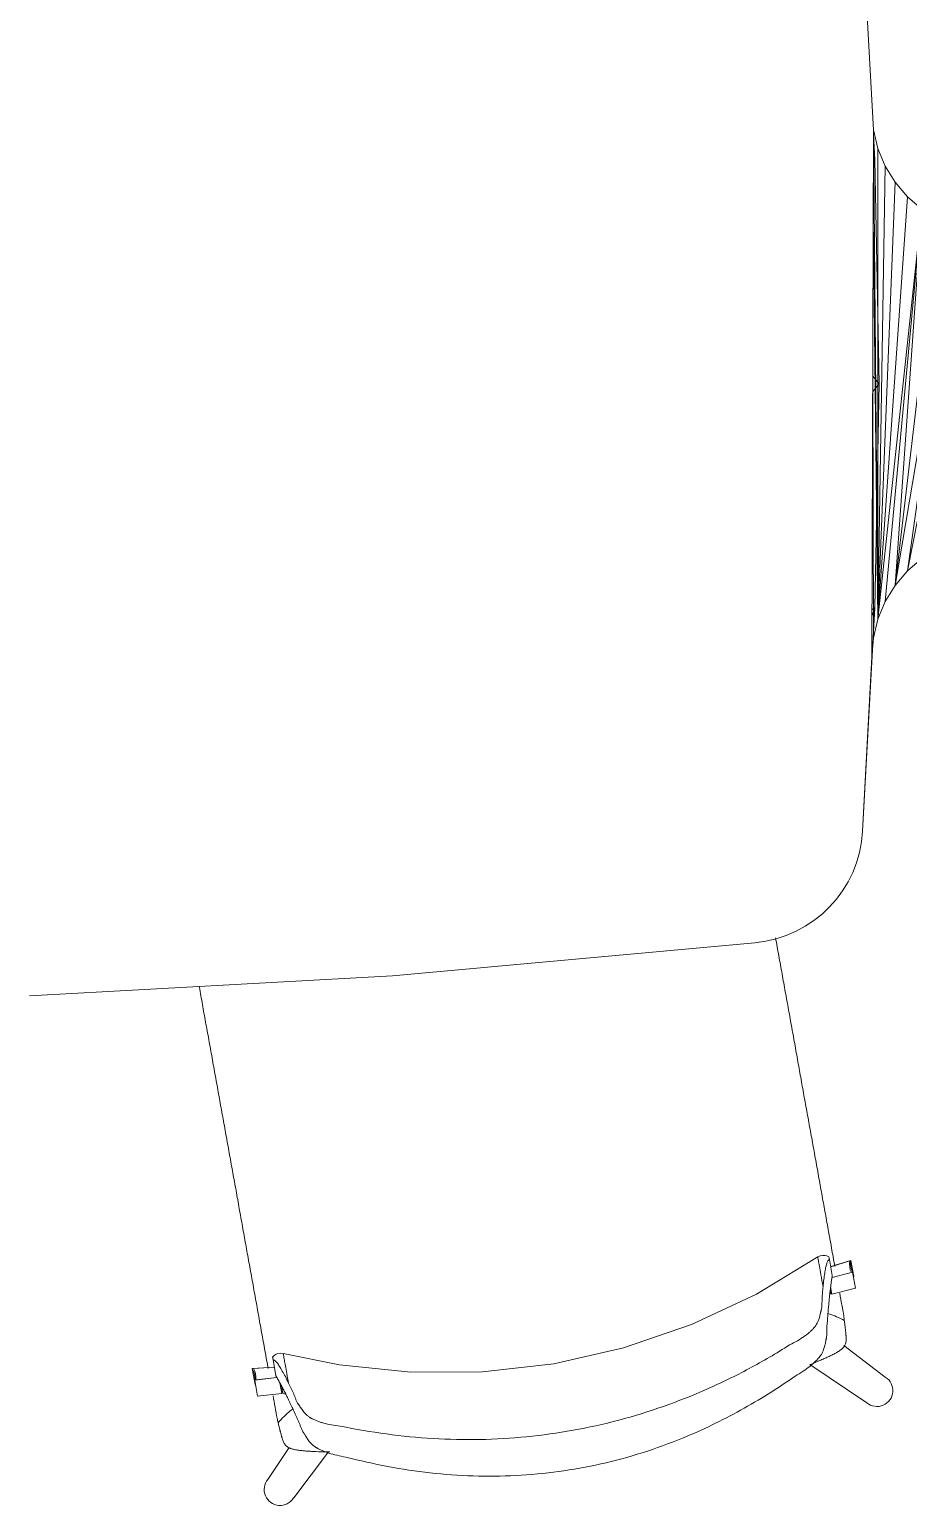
# Model space of a CAD drawing. Header units: millimetres. Extents: x 90978 to 295199, y -4084 to 97293.
# Drawn here: x 174944 to 175668, y 23430 to 24647 of the extents above; entities that cross this region are included whole.
import ezdxf

# ---------------------------------------------------------------- set-up
doc = ezdxf.new("R2010")
doc.units = ezdxf.units.MM
doc.header["$MEASUREMENT"] = 0
doc.layers.get('0').update_dxf_attribs({"linetype": 'CONTINUOUS'})
for name, color, linetype, lineweight in [('A-DETL-THIN', 8, 'CONTINUOUS', 9), ('G-IMPT', 8, 'CONTINUOUS', 9), ('I-FURN', 8, 'CONTINUOUS', 9)]:
    doc.layers.add(name, color=color, linetype=linetype, lineweight=lineweight)

# ---------------------------------------------------------------- blocks, each defined once
blk = doc.blocks.new('Synergy Type 3 - Desk Type 3_dwg_Family - 580997-310579-_3D_-V218-Level 0')
at = {"layer": 'G-IMPT'}
for p, q in [((-619.8, 154.1), (-435.6, 143.9)), ((-442, 146.2), (-435.6, 143.9)), ((-435.6, 143.9), (-437.3, 146.2)), ((-435.6, 143.9), (-251.1, 140.5)), ((-251.1, 140.5), (-257.4, 145.7)), ((-251.1, 140.5), (-244.8, 145.6)), ((-66.5, 143.9), (-251.1, 140.5)), ((-45.2, 145.1), (-66.5, 143.9)), ((-63.1, 145.1), (-66.5, 143.9)), ((-66.5, 143.9), (-65.6, 145.1))]:
    blk.add_line(p, q, dxfattribs=at)
blk = doc.blocks.new('Synergy Type 3 - Desk Type 3_dwg_Family - 694305-310617-_3D_-V234-Level 0')
at = {"layer": 'G-IMPT'}
for p, q in [((-460.4, 145.1), (-476.1, 146.3)), ((-251.1, 145.7), (-460.4, 145.1)), ((-460.4, 145.1), (-445.2, 141.4)), ((-113.9, 145.3), (-445.2, 141.4)), ((-41.7, 145.1), (-445.2, 141.4)), ((-445.2, 141.4), (-430.7, 135.4)), ((-107, 105.1), (-445.2, 141.4)), ((-96.8, 117), (-445.2, 141.4)), ((-84.8, 127.2), (-445.2, 141.4)), ((-71.5, 135.4), (-445.2, 141.4)), ((-57, 141.4), (-445.2, 141.4)), ((-430.7, 135.4), (-417.3, 127.2)), ((-107, 105.1), (-430.7, 135.4)), ((-84.8, 127.2), (-71.5, 135.4)), ((-71.5, 135.4), (-57, 141.4)), ((-57, 141.4), (-41.7, 145.1)), ((-417.3, 127.2), (-405.3, 117)), ((-121.2, 77.2), (-417.3, 127.2)), ((-115.2, 91.7), (-417.3, 127.2)), ((-107, 105.1), (-417.3, 127.2)), ((-96.8, 117), (-84.8, 127.2)), ((-405.3, 117), (-395.2, 105.1)), ((-124.8, 61.9), (-405.3, 117)), ((-121.2, 77.2), (-405.3, 117)), ((-107, 105.1), (-96.8, 117)), ((-395.2, 105.1), (-387, 91.7)), ((-124.8, 61.9), (-395.2, 105.1)), ((-115.2, 91.7), (-107, 105.1)), ((-387, 91.7), (-381, 77.2)), ((-124.8, 61.9), (-387, 91.7)), ((-121.2, 77.2), (-115.2, 91.7)), ((-381, 77.2), (-377.3, 61.9)), ((-124.8, 61.9), (-381, 77.2)), ((-124.8, 61.9), (-121.2, 77.2)), ((-377.3, 61.9), (-376.1, 46.3)), ((-124.8, 61.9), (-377.3, 61.9)), ((-124.8, 61.9), (-376.1, 46.3)), ((-126.1, 46.3), (-124.8, 61.9)), ((-376.1, -103.7), (-376.1, 46.3)), ((-328.1, -145.7), (-376.1, 46.3)), ((-126.1, 46.3), (-376.1, 46.3)), ((-318.1, -145.7), (-126.1, 46.3)), ((-174.1, -145.7), (-126.1, 46.3)), ((-126.1, -103.7), (-126.1, 46.3)), ((-376.1, -103.7), (-374.8, -114.8)), ((-376.1, -103.7), (-365.1, -134.9)), ((-376.1, -103.7), (-357.2, -142.8)), ((-376.1, -103.7), (-349.7, -145.7)), ((-376.1, -103.7), (-342.6, -145.7)), ((-376.1, -103.7), (-334.1, -145.7)), ((-168.1, -145.7), (-126.1, -103.7)), ((-159.6, -145.7), (-126.1, -103.7)), ((-127.3, -114.8), (-126.1, -103.7)), ((-126.1, -103.7), (-126.1, -103.2)), ((-374.8, -114.8), (-371.1, -125.4)), ((-374.8, -114.8), (-365.1, -134.9)), ((-158.2, -145.7), (-127.3, -114.8)), ((-131, -125.4), (-127.3, -114.8)), ((-371.1, -125.4), (-365.1, -134.9)), ((-156.5, -145.7), (-131, -125.4)), ((-137, -134.9), (-131, -125.4)), ((-365.1, -134.9), (-357.2, -142.8)), ((-357.2, -142.8), (-352.6, -145.7)), ((-154.2, -145.7), (-137, -134.9)), ((-150.9, -145.7), (-144.9, -142.8)), ((-149.5, -145.7), (-144.9, -142.8)), ((-144.9, -142.8), (-137, -134.9))]:
    blk.add_line(p, q, dxfattribs=at)

msp = doc.modelspace()

# ---------------------------------------------------------------- linework, layer by layer
at = {"layer": 'A-DETL-THIN'}
for p, q in [((175639.3, 24564.4), (175630.2, 24723.8)), ((175638, 24130), (175639.3, 24564.4)), ((175630.2, 23986.2), (175638, 24130)), ((175242.9, 23866.9), (175541.4, 23894.2)), ((174943.6, 23850.5), (175242.9, 23866.9))]:
    msp.add_line(p, q, dxfattribs=at)
msp.add_arc((175532.7, 23991.5), 97.7, 275.1529, 356.901, dxfattribs=at)
at = {"layer": 'I-FURN'}
for p, q in [((175593.3, 23635.1), (175542.8, 23604.4)), ((175595.2, 23636), (175593.3, 23635.1)), ((175597.5, 23636.4), (175595.2, 23636)), ((175599, 23636.4), (175597.5, 23636.4)), ((175600.8, 23636), (175599, 23636.4)), ((175602.5, 23635.2), (175600.8, 23636)), ((175602.9, 23633.1), (175605.3, 23619.7)), ((175620.5, 23632.1), (175604, 23627)), ((175619.6, 23631.9), (175604, 23627.1)), ((175605.1, 23618.2), (175621.9, 23622.5)), ((175622.9, 23619), (175620.5, 23632.1)), ((175621.9, 23622.5), (175624.3, 23609.3)), ((175605, 23604.5), (175603.9, 23610.3)), ((175624.3, 23609.3), (175605, 23604.5)), ((175542.8, 23604.4), (175489.3, 23579.3)), ((175604, 23604.3), (175603.5, 23607.2)), ((175489.3, 23579.3), (175433.3, 23560.1)), ((175649, 23536.1), (175614.9, 23562)), ((175143.9, 23552.4), (175145.3, 23553.8)), ((175144.3, 23550.4), (175146.7, 23537)), ((175145.3, 23553.8), (175146.8, 23554.8)), ((175146.8, 23554.8), (175148.2, 23555.4)), ((175148.2, 23555.4), (175150.5, 23555.8)), ((175150.5, 23555.8), (175152.6, 23555.6)), ((175199, 23546.2), (175152.6, 23555.6)), ((175433.3, 23560.1), (175375.7, 23547.1)), ((175145.4, 23544.1), (175127.2, 23543.1)), ((175127.2, 23543.1), (175129.6, 23529.9)), ((175145.4, 23544.3), (175128.1, 23543.2)), ((175257.8, 23540.1), (175199, 23546.2)), ((175316.9, 23540.4), (175257.8, 23540.1)), ((175375.7, 23547.1), (175316.9, 23540.4)), ((175586.8, 23546.4), (175633.8, 23514.8)), ((175129.3, 23533.5), (175147.5, 23535.6)), ((175131.6, 23520.4), (175129.3, 23533.5)), ((175130.2, 23533.7), (175147.5, 23535.7)), ((175149.9, 23531.3), (175151.5, 23522.6)), ((175151.3, 23528.6), (175152.4, 23522.8)), ((175151.5, 23522.6), (175131.6, 23520.4)), ((175157.7, 23477.9), (175140, 23451.6)), ((175161.3, 23436.4), (175190.1, 23474.3))]:
    msp.add_line(p, q, dxfattribs=at)
for centre, start, end in [((175642.1, 23524.9), 230.6436, 58.2599), ((175150.1, 23443.3), 140.6202, 328.2364)]:
    msp.add_arc(centre, 13.1, start, end, dxfattribs=at)
for centre, start_param, end_param in [((175636.8, 23629.5), 5.960696, 6.540192), ((175637.7, 23629.7), 5.960696, 6.540192), ((175640.1, 23616.6), 5.960696, 6.044337), ((175111.9, 23534.8), 2.884586, 3.464082), ((175112.9, 23535), 2.884586, 3.464082), ((175114.3, 23521.7), 3.380441, 3.464082)]:
    msp.add_ellipse(centre, major_axis=(-17.1, -3.1), ratio=0.978487, start_param=start_param, end_param=end_param, dxfattribs=at)
for points, knots in [([(175558.5, 23898.1), (175558.6, 23897.5), (175559.2, 23894.5), (175560.2, 23889), (175561.5, 23881.5), (175562.9, 23874), (175564.7, 23864.1), (175566.9, 23851.8), (175569.1, 23839.6), (175570.9, 23829.7), (175572.2, 23822.2), (175573.6, 23814.7), (175575.4, 23804.7), (175577.6, 23792.4), (175580.2, 23777.7), (175582.9, 23762.8), (175585.6, 23747.9), (175588.3, 23733.2), (175590.5, 23721), (175592.3, 23711.1), (175593.6, 23703.6), (175595, 23696.2), (175596.7, 23686.4), (175598.9, 23674.4), (175601.1, 23662.2), (175602.9, 23652.3), (175604.3, 23644.6), (175605.6, 23637), (175606.7, 23631.2), (175607.3, 23628), (175607.4, 23627.3)], [-0.7541885, -0.7541885, -0.7541885, -0.7541885, -0.75, -0.7321429, -0.7142857, -0.6964286, -0.6785714, -0.6428571, -0.6071429, -0.5892857, -0.5714286, -0.5535714, -0.5357143, -0.5, -0.4642857, -0.4285714, -0.3928571, -0.3571429, -0.3214286, -0.3035714, -0.2857143, -0.2678571, -0.25, -0.2142857, -0.1785714, -0.1607143, -0.1428571, -0.125, -0.1071429, -0.1022726, -0.1022726, -0.1022726, -0.1022726]), ([(175140.2, 23543.1), (175140.2, 23543.6), (175139.2, 23549), (175137.3, 23559.6), (175134.5, 23574.8), (175131.9, 23589.6), (175129.6, 23601.9), (175127.9, 23611.8), (175126.5, 23619.4), (175125.1, 23626.9), (175123.3, 23636.9), (175121.1, 23649.1), (175118.9, 23661.4), (175117.1, 23671.2), (175115.8, 23678.7), (175114.5, 23686.1), (175112.7, 23695.9), (175110.5, 23708), (175108.3, 23720.2), (175106.5, 23730.1), (175105.2, 23737.6), (175103.8, 23745.1), (175102, 23755.1), (175099.8, 23767.4), (175097.1, 23782.3), (175094.4, 23797.4), (175091.7, 23812.4), (175089, 23827), (175086.4, 23841.4), (175084.6, 23851.8), (175083.6, 23857.4), (175083.4, 23858.1)], [-0.896036, -0.896036, -0.896036, -0.896036, -0.8928571, -0.8571429, -0.8214286, -0.7857143, -0.75, -0.7321429, -0.7142857, -0.6964286, -0.6785714, -0.6428571, -0.6071429, -0.5892857, -0.5714286, -0.5535714, -0.5357143, -0.5, -0.4642857, -0.4464286, -0.4285714, -0.4107143, -0.3928571, -0.3571429, -0.3214286, -0.2857143, -0.25, -0.2142857, -0.1785714, -0.1428571, -0.1373283, -0.1373283, -0.1373283, -0.1373283]), ([(175593.3, 23635.1), (175593.3, 23635.1), (175593.3, 23635), (175593.4, 23634.4), (175593.6, 23633.6), (175593.9, 23631.6), (175594.6, 23627.8), (175595.9, 23620.7), (175597, 23614.2), (175597.7, 23610.5)], [0.3374293, 0.3374293, 0.3374293, 0.3374293, 0.3888889, 0.4444444, 0.5138889, 0.5833333, 0.7222222, 0.8611111, 1, 1, 1, 1]), ([(175602.9, 23633.1), (175602.8, 23633.7), (175602.6, 23634.5), (175602.5, 23635.1), (175602.5, 23635.2), (175602.6, 23634.6), (175602.8, 23633.9), (175602.8, 23633.5)], [0, 0, 0, 0, 0.125, 0.25, 0.375, 0.5, 0.5828112, 0.5828112, 0.5828112, 0.5828112]), ([(175570.1, 23562.5), (175572.4, 23563.7), (175576.7, 23566), (175581.3, 23568.9), (175584.5, 23571.3), (175586.7, 23573.2), (175588.3, 23574.7), (175589.3, 23575.8), (175589.9, 23576.4), (175590.3, 23576.9), (175590.7, 23577.3), (175591.2, 23577.9), (175592, 23579), (175592.9, 23580.6), (175593.8, 23582.5), (175594.4, 23584.4), (175594.9, 23586.2), (175595.3, 23587.9), (175595.6, 23589.3), (175595.9, 23590.2), (175596, 23590.7), (175596.1, 23591.1), (175596.2, 23591.5), (175596.3, 23591.9), (175596.5, 23592.7), (175596.6, 23593.8), (175596.7, 23595), (175596.8, 23596.5), (175596.8, 23598), (175596.8, 23599.5), (175596.8, 23600.7), (175596.9, 23602), (175597.1, 23603.6), (175597.3, 23606.5), (175597.5, 23608.9), (175597.7, 23610.5)], [0, 0, 0, 0, 0.0625, 0.125, 0.15625, 0.1875, 0.21875, 0.234375, 0.242188, 0.25, 0.257812, 0.265625, 0.28125, 0.3125, 0.34375, 0.375, 0.40625, 0.4375, 0.46875, 0.484375, 0.492188, 0.5, 0.507812, 0.515625, 0.53125, 0.5625, 0.59375, 0.625, 0.6875, 0.71875, 0.75, 0.78125, 0.8125, 0.875, 1, 1, 1, 1]), ([(175604.2, 23612.3), (175603.9, 23610.3), (175603.4, 23606.9), (175602.9, 23601.7), (175602.5, 23597.5), (175602.1, 23593.1), (175601.7, 23588.5), (175601.4, 23584.3), (175601.1, 23580.9), (175600.9, 23578.7), (175600.9, 23576.9), (175600.9, 23575.2), (175600.9, 23573.5), (175600.8, 23571.7), (175600.7, 23570.3), (175600.6, 23569.1), (175600.4, 23568.2), (175600.3, 23567.7), (175600.2, 23567.3), (175600.1, 23566.9), (175600, 23566.3), (175599.8, 23565.4), (175599.6, 23564), (175599.2, 23562.2), (175598.7, 23560.4), (175598.1, 23558.6), (175597.3, 23556.7), (175596.5, 23555.1), (175595.7, 23553.9), (175595.2, 23553.3), (175594.8, 23552.8), (175594.4, 23552.3), (175593.9, 23551.6), (175592.9, 23550.5), (175591.3, 23548.8), (175589.1, 23546.8), (175585.9, 23544.2), (175581.3, 23540.8), (175577, 23538.2), (175574.7, 23536.9)], [0, 0, 0, 0, 0.142857, 0.214286, 0.285714, 0.357143, 0.428571, 0.5, 0.535714, 0.571429, 0.589286, 0.607143, 0.642857, 0.660714, 0.678571, 0.696429, 0.705357, 0.709821, 0.714286, 0.71875, 0.723214, 0.732143, 0.75, 0.767857, 0.785714, 0.803571, 0.821429, 0.839286, 0.848214, 0.852679, 0.857143, 0.861607, 0.866071, 0.875, 0.892857, 0.910714, 0.928571, 0.964286, 1, 1, 1, 1]), ([(175615.2, 23582.6), (175613.1, 23583.8), (175608.9, 23585.9), (175604.2, 23587.7), (175601.7, 23588.4), (175601.3, 23588.5)], [0, 0, 0, 0, 0.02777778, 0.05555556, 0.06066679, 0.06066679, 0.06066679, 0.06066679]), ([(175615.2, 23582.6), (175615.4, 23581.5), (175615.6, 23579.8), (175615.8, 23577.9), (175615.9, 23576.8), (175616, 23576), (175616.1, 23575.2), (175616.2, 23574.2), (175616.3, 23573), (175616.5, 23571.7), (175616.5, 23570.8), (175616.6, 23570.3), (175616.6, 23569.9), (175616.6, 23569.5), (175616.6, 23569), (175616.6, 23568.1), (175616.7, 23566.9), (175616.6, 23565.5), (175616.4, 23564.2), (175616, 23562.9), (175615.3, 23561.6), (175614.5, 23560.5), (175613.7, 23559.7), (175613.2, 23559.2), (175612.5, 23558.7), (175611.7, 23558), (175610.5, 23557.2), (175608.9, 23556.3), (175607.3, 23555.4), (175605.7, 23554.5), (175604.2, 23553.8), (175602.7, 23553.1), (175601.2, 23552.4), (175599.4, 23551.6), (175597.1, 23550.6), (175592.9, 23548.8), (175589.4, 23547.3), (175587.2, 23546.4)], [0, 0, 0, 0, 0.0625, 0.09375, 0.109375, 0.125, 0.140625, 0.15625, 0.1875, 0.21875, 0.234375, 0.242188, 0.25, 0.257812, 0.265625, 0.28125, 0.3125, 0.34375, 0.375, 0.40625, 0.4375, 0.46875, 0.484375, 0.5, 0.515625, 0.53125, 0.5625, 0.59375, 0.625, 0.65625, 0.6875, 0.71875, 0.75, 0.78125, 0.8125, 0.875, 1, 1, 1, 1]), ([(175199.7, 23495.7), (175212.4, 23493), (175237.7, 23488.7), (175289, 23483.6), (175353.5, 23484.8), (175429.8, 23498.5), (175490.6, 23520), (175536.9, 23542.6), (175559.2, 23555.6), (175570.1, 23562.5)], [-1, -1, -1, -1, -0.9, -0.8, -0.6, -0.4, -0.2, -0.1, 0, 0, 0, 0]), ([(175144.2, 23550.8), (175144.2, 23551.1), (175144, 23551.9), (175143.9, 23552.5), (175143.9, 23552.4), (175144.1, 23551.8), (175144.2, 23551), (175144.3, 23550.4)], [0.4162183, 0.4162183, 0.4162183, 0.4162183, 0.5, 0.625, 0.75, 0.875, 1, 1, 1, 1]), ([(175157.1, 23531.1), (175156.5, 23534), (175155.6, 23539.3), (175154.4, 23545.6), (175153.6, 23550.3), (175153.1, 23552.9), (175152.9, 23554.3), (175152.8, 23554.8), (175152.7, 23555)], [0, 0, 0, 0, 0.1111111, 0.2222222, 0.3333333, 0.4444444, 0.5, 0.5555556, 0.5555556, 0.5555556, 0.5555556]), ([(175574.7, 23536.9), (175560.2, 23526.6), (175530.2, 23507.9), (175477, 23482.2), (175415, 23462.4), (175344.6, 23452.9), (175285.5, 23454.9), (175238.8, 23461.9), (175215.8, 23467.1), (175204.4, 23470.1)], [-1, -1, -1, -1, -0.863636, -0.727273, -0.545455, -0.363636, -0.181818, -0.090909, 0, 0, 0, 0]), ([(175204.4, 23470.1), (175201.7, 23470.5), (175196.8, 23471.5), (175191.3, 23473), (175187.4, 23474.4), (175184.7, 23475.5), (175182.6, 23476.5), (175181.2, 23477.2), (175180.5, 23477.6), (175179.9, 23477.9), (175179.4, 23478.3), (175178.7, 23478.7), (175177.6, 23479.5), (175176.2, 23480.7), (175174.8, 23482.2), (175173.6, 23483.7), (175172.5, 23485.3), (175171.6, 23486.8), (175170.9, 23488), (175170.3, 23488.8), (175170, 23489.3), (175169.8, 23489.6), (175169.6, 23490), (175169.3, 23490.4), (175168.8, 23491.2), (175168.3, 23492.3), (175167.7, 23493.5), (175167, 23495.2), (175166.5, 23496.8), (175165.9, 23498.4), (175165.3, 23499.6), (175164.8, 23500.8), (175164.1, 23502.4), (175162.8, 23505.2), (175161, 23509), (175159, 23513.2), (175157.1, 23517.2), (175155.3, 23521), (175153.6, 23524.5), (175151.9, 23527.7), (175150.9, 23529.5), (175150.4, 23530.4)], [0, 0, 0, 0, 0.035714, 0.071429, 0.089286, 0.107143, 0.125, 0.133929, 0.138393, 0.142857, 0.147321, 0.151786, 0.160714, 0.178571, 0.196429, 0.214286, 0.232143, 0.25, 0.267857, 0.276786, 0.28125, 0.285714, 0.290179, 0.294643, 0.303571, 0.321429, 0.339286, 0.357143, 0.392857, 0.410714, 0.428571, 0.446429, 0.464286, 0.5, 0.571429, 0.642857, 0.714286, 0.785714, 0.857143, 0.928571, 1, 1, 1, 1]), ([(175157.1, 23531.1), (175157.8, 23529.6), (175158.8, 23527.4), (175160.1, 23524.8), (175160.8, 23523.3), (175161.3, 23522.2), (175161.8, 23521.1), (175162.3, 23519.6), (175162.8, 23518.3), (175163.4, 23516.8), (175163.9, 23515.8), (175164.4, 23514.8), (175164.9, 23514.1), (175165.1, 23513.7), (175165.4, 23513.4), (175165.6, 23513.1), (175165.9, 23512.6), (175166.4, 23511.8), (175167.2, 23510.7), (175168.2, 23509.2), (175169.3, 23507.7), (175170.6, 23506.2), (175172, 23504.7), (175173.4, 23503.5), (175174.6, 23502.8), (175175.2, 23502.4), (175175.8, 23502.1), (175176.3, 23501.8), (175177.1, 23501.4), (175178.4, 23500.8), (175180.5, 23499.9), (175183.1, 23498.9), (175187, 23497.8), (175192.3, 23496.6), (175197.2, 23496), (175199.7, 23495.7)], [0, 0, 0, 0, 0.125, 0.1875, 0.21875, 0.25, 0.28125, 0.3125, 0.375, 0.40625, 0.4375, 0.46875, 0.484375, 0.492188, 0.5, 0.507812, 0.515625, 0.53125, 0.5625, 0.59375, 0.625, 0.65625, 0.6875, 0.71875, 0.734375, 0.742188, 0.75, 0.757812, 0.765625, 0.78125, 0.8125, 0.84375, 0.875, 0.9375, 1, 1, 1, 1]), ([(175152.3, 23522.9), (175152.7, 23522.7), (175153.6, 23522.3), (175154.5, 23521.8), (175154.9, 23521.6)], [-0.8810546, -0.8810546, -0.8810546, -0.8810546, -0.6666667, -0.4718724, -0.4718724, -0.4718724, -0.4718724]), ([(175160.7, 23509.7), (175160, 23509.2), (175157.5, 23507.3), (175153.3, 23503.7), (175150.1, 23500.3), (175148.5, 23498.4)], [0.93303317, 0.93303317, 0.93303317, 0.93303317, 0.94444444, 0.97222222, 1, 1, 1, 1]), ([(175187.5, 23474.3), (175185.1, 23474.4), (175181.2, 23474.5), (175176.7, 23474.7), (175174.2, 23474.9), (175172.3, 23475), (175170.5, 23475.1), (175168.9, 23475.3), (175167.3, 23475.5), (175165.5, 23475.7), (175163.6, 23475.9), (175161.9, 23476.3), (175160.5, 23476.6), (175159.4, 23476.9), (175158.7, 23477.2), (175157.9, 23477.5), (175156.9, 23478), (175155.8, 23478.7), (175154.7, 23479.7), (175153.9, 23480.8), (175153.2, 23481.9), (175152.7, 23483.2), (175152.3, 23484.4), (175152, 23485.2), (175151.8, 23485.7), (175151.7, 23486.1), (175151.6, 23486.4), (175151.4, 23486.9), (175151.2, 23487.8), (175150.9, 23489), (175150.5, 23490.2), (175150.3, 23491.2), (175150.1, 23491.9), (175149.9, 23492.7), (175149.6, 23493.8), (175149.2, 23495.7), (175148.8, 23497.3), (175148.5, 23498.4)], [0, 0, 0, 0, 0.125, 0.1875, 0.21875, 0.25, 0.28125, 0.3125, 0.34375, 0.375, 0.40625, 0.4375, 0.46875, 0.484375, 0.5, 0.515625, 0.53125, 0.5625, 0.59375, 0.625, 0.65625, 0.6875, 0.71875, 0.734375, 0.742188, 0.75, 0.757812, 0.765625, 0.78125, 0.8125, 0.84375, 0.859375, 0.875, 0.890625, 0.90625, 0.9375, 1, 1, 1, 1])]:
    msp.add_open_spline(points, degree=3, knots=knots, dxfattribs=at)
for points in [[(175597.7, 23610.5), (175597.9, 23612.6), (175598.3, 23616.6), (175599, 23621.8), (175599.8, 23626.2), (175600.6, 23629.6), (175601.7, 23632), (175602.5, 23632.9), (175602.9, 23633.1)], [(175605.3, 23619.7), (175605.1, 23618.6), (175604.7, 23616.2), (175604.4, 23613.6), (175604.2, 23612.3)], [(175611.4, 23605.1), (175612.6, 23598.6), (175613.7, 23592.4), (175614.8, 23586.4)], [(175614.8, 23586.4), (175614.8, 23585.7), (175615, 23584.5), (175615.2, 23583.2), (175615.2, 23582.6)], [(175144.3, 23550.4), (175144.8, 23550.3), (175145.8, 23549.8), (175147.6, 23547.9), (175149.7, 23545), (175151.9, 23541.1), (175154.4, 23536.5), (175156.2, 23533), (175157.1, 23531.1)], [(175150.4, 23530.4), (175149.8, 23531.6), (175148.5, 23533.9), (175147.3, 23536), (175146.7, 23537)], [(175147.6, 23502.1), (175146.6, 23508.1), (175145.4, 23514.3), (175144.3, 23520.7)], [(175148.5, 23498.4), (175148.4, 23499), (175148.1, 23500.2), (175147.8, 23501.5), (175147.6, 23502.1)], [(175191.1, 23474.3), (175189.9, 23474.3), (175188.7, 23474.3), (175187.5, 23474.3)], [(175187.5, 23474.3), (175188.7, 23474.3), (175189.9, 23474.3), (175191.2, 23474.3)]]:
    msp.add_open_spline(points, degree=3, dxfattribs=at)

# ---------------------------------------------------------------- block references
at = {"rotation": 90.00000000000007}
for name in ['Synergy Type 3 - Desk Type 3_dwg_Family - 580997-310579-_3D_-V218-Level 0', 'Synergy Type 3 - Desk Type 3_dwg_Family - 580997-310579-_3D_-V218-Level 0', 'Synergy Type 3 - Desk Type 3_dwg_Family - 694305-310617-_3D_-V234-Level 0', 'Synergy Type 3 - Desk Type 3_dwg_Family - 694305-310617-_3D_-V234-Level 0']:
    msp.add_blockref(name, (175784.3, 24606.1), dxfattribs=at)

doc.saveas('drawing.dxf')
